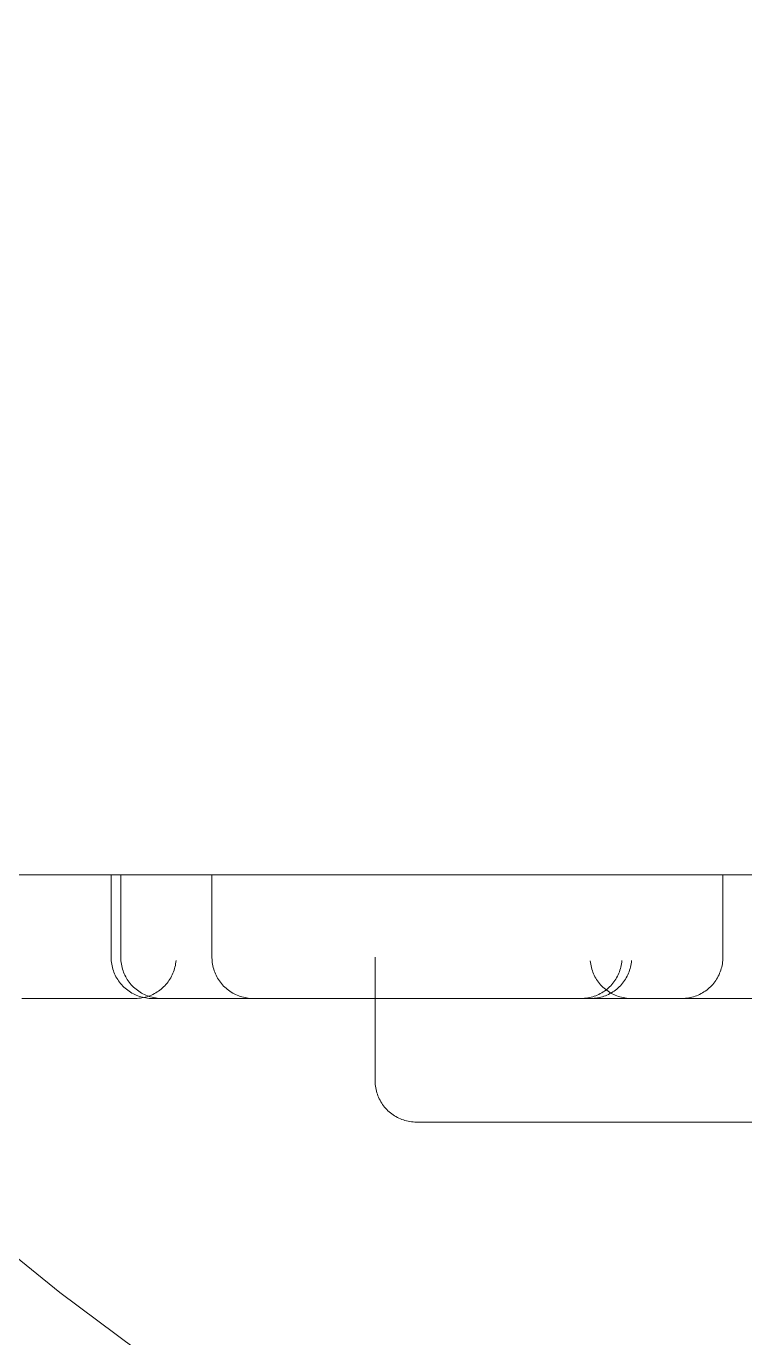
# Model space of a CAD drawing. Header units: metres. Extents: x 5374 to 25187, y 1840 to 7438.
# Drawn here: x 24243.311 to 24245.055, y 6483.967 to 6487.151 of the extents above; entities that cross this region are included whole.
import ezdxf

# ---------------------------------------------------------------- set-up
doc = ezdxf.new("R2010")
doc.units = ezdxf.units.M
doc.layers.add('02', color=2, linetype='Continuous')
doc.layers.add('A-GENM', color=2, linetype='Continuous', lineweight=9)

msp = doc.modelspace()

# ---------------------------------------------------------------- hatches: boundary and pattern name
at = {"layer": '02'}
h = msp.add_hatch(dxfattribs=at)
h.set_pattern_fill('ANGLE', color=1, scale=5)
h.set_pattern_definition([(0, (-292.62, 709.488), (0, 34.925), [25.4, -9.525]), (90, (-292.62, 709.488), (-34.925, 2e-15), [25.4, -9.525])])
h.paths.add_polyline_path([(24462.2223, 6585.2648), (24202.2223, 6585.2648), (24202.2223, 6295.2648), (24462.2223, 6295.2648)])

# ---------------------------------------------------------------- linework, layer by layer
at = {"layer": 'A-GENM'}
for p, q in [((24242.8152, 6485.0909), (24243.6442, 6485.0909)), ((24243.6442, 6485.0909), (24243.3277, 6485.0909)), ((24243.3795, 6485.0909), (24243.6442, 6485.0909)), ((24243.5167, 6485.0909), (24243.5167, 6484.8909)), ((24243.5402, 6485.0909), (24243.5402, 6484.8909)), ((24243.5402, 6485.0909), (24243.6586, 6485.0909)), ((24243.6351, 6485.0909), (24243.7723, 6485.0909)), ((24243.7615, 6485.0909), (24243.7615, 6484.8909)), ((24243.7723, 6485.0909), (24244.2166, 6485.0909)), ((24244.1083, 6485.0909), (24244.1899, 6485.0909)), ((24244.1899, 6485.0909), (24244.9711, 6485.0909)), ((24245.0015, 6484.8909), (24245.0015, 6485.0909)), ((24244.1575, 6484.8909), (24244.1575, 6484.5909)), ((24244.4424, 6484.7909), (24244.459, 6484.7909))]:
    msp.add_line(p, q, dxfattribs=at)
at = {"layer": 'A-GENM', "flags": 128}
for points in [[(24237.8565, 6485.0909), (24238.5283, 6485.0909), (24239.2192, 6485.0909), (24239.9282, 6485.0909), (24240.6539, 6485.0909), (24241.3953, 6485.0909), (24242.1513, 6485.0909), (24242.9205, 6485.0909), (24243.7018, 6485.0909), (24244.4939, 6485.0909), (24245.2955, 6485.0909), (24246.1054, 6485.0909), (24246.9222, 6485.0909), (24247.7447, 6485.0909), (24248.5716, 6485.0909), (24249.4014, 6485.0909), (24250.233, 6485.0909), (24250.4575, 6485.0909)], [(24242.4589, 6484.8909), (24242.6897, 6484.6709), (24243.035, 6484.367), (24243.3922, 6484.0772), (24243.7607, 6483.802), (24244.1399, 6483.5416), (24244.5293, 6483.2967), (24244.9281, 6483.0675), (24245.3357, 6482.8545), (24245.7516, 6482.6579), (24246.1749, 6482.4781), (24246.6052, 6482.3154), (24247.0416, 6482.17), (24247.4834, 6482.0422), (24247.93, 6481.9321), (24248.3807, 6481.84), (24248.8347, 6481.766), (24249.2912, 6481.7102), (24249.7497, 6481.6727), (24250.2092, 6481.6536), (24250.4575, 6481.6509)], [(24243.6167, 6484.7909), (24243.6127, 6484.791), (24243.6087, 6484.7912), (24243.6048, 6484.7916), (24243.6008, 6484.7922), (24243.5969, 6484.7929), (24243.593, 6484.7938), (24243.5891, 6484.7948), (24243.5853, 6484.796), (24243.5815, 6484.7973), (24243.5778, 6484.7988), (24243.5741, 6484.8004), (24243.5706, 6484.8022), (24243.567, 6484.8041), (24243.5636, 6484.8062), (24243.5603, 6484.8084), (24243.557, 6484.8107), (24243.5538, 6484.8132), (24243.5508, 6484.8157), (24243.5478, 6484.8184), (24243.545, 6484.8212), (24243.5423, 6484.8242), (24243.5397, 6484.8272), (24243.5372, 6484.8303), (24243.5348, 6484.8336), (24243.5326, 6484.8369), (24243.5305, 6484.8403), (24243.5285, 6484.8438), (24243.5267, 6484.8473), (24243.525, 6484.851), (24243.5235, 6484.8547), (24243.5221, 6484.8584), (24243.5209, 6484.8622), (24243.5199, 6484.8661), (24243.5189, 6484.87), (24243.5182, 6484.8739), (24243.5176, 6484.8779), (24243.5171, 6484.8819), (24243.5169, 6484.8858), (24243.5167, 6484.8898), (24243.5167, 6484.8909)], [(24243.6167, 6484.7909), (24243.6127, 6484.791), (24243.6087, 6484.7912), (24243.6048, 6484.7916), (24243.6008, 6484.7922), (24243.5969, 6484.7929), (24243.593, 6484.7938), (24243.5891, 6484.7948), (24243.5853, 6484.796), (24243.5815, 6484.7973), (24243.5778, 6484.7988), (24243.5741, 6484.8004), (24243.5706, 6484.8022), (24243.567, 6484.8041), (24243.5636, 6484.8062), (24243.5603, 6484.8084), (24243.557, 6484.8107), (24243.5538, 6484.8132), (24243.5508, 6484.8157), (24243.5478, 6484.8184), (24243.545, 6484.8212), (24243.5423, 6484.8242), (24243.5397, 6484.8272), (24243.5372, 6484.8303), (24243.5348, 6484.8336), (24243.5326, 6484.8369), (24243.5305, 6484.8403), (24243.5285, 6484.8438), (24243.5267, 6484.8473), (24243.525, 6484.851), (24243.5235, 6484.8547), (24243.5221, 6484.8584), (24243.5209, 6484.8622), (24243.5199, 6484.8661), (24243.5189, 6484.87), (24243.5182, 6484.8739), (24243.5176, 6484.8779), (24243.5171, 6484.8819)], [(24243.6402, 6484.7909), (24243.6362, 6484.791), (24243.6322, 6484.7912), (24243.6282, 6484.7916), (24243.6243, 6484.7922), (24243.6203, 6484.7929), (24243.6164, 6484.7938), (24243.6125, 6484.7948), (24243.6087, 6484.796), (24243.605, 6484.7973), (24243.6012, 6484.7988), (24243.5976, 6484.8004), (24243.594, 6484.8022), (24243.5905, 6484.8041), (24243.5871, 6484.8062), (24243.5837, 6484.8084), (24243.5805, 6484.8107), (24243.5773, 6484.8132), (24243.5742, 6484.8157), (24243.5713, 6484.8184), (24243.5684, 6484.8212), (24243.5657, 6484.8242), (24243.5631, 6484.8272), (24243.5606, 6484.8303), (24243.5583, 6484.8336), (24243.556, 6484.8369), (24243.5539, 6484.8403), (24243.552, 6484.8438), (24243.5502, 6484.8473), (24243.5485, 6484.851), (24243.547, 6484.8547), (24243.5456, 6484.8584), (24243.5444, 6484.8622), (24243.5433, 6484.8661), (24243.5424, 6484.87), (24243.5416, 6484.8739), (24243.541, 6484.8779), (24243.5406, 6484.8819), (24243.5403, 6484.8858), (24243.5402, 6484.8898), (24243.5402, 6484.8909)], [(24243.6402, 6484.7909), (24243.6362, 6484.791), (24243.6322, 6484.7912), (24243.6282, 6484.7916), (24243.6243, 6484.7922), (24243.6203, 6484.7929), (24243.6164, 6484.7938), (24243.6125, 6484.7948), (24243.6087, 6484.796), (24243.605, 6484.7973), (24243.6012, 6484.7988), (24243.5976, 6484.8004), (24243.594, 6484.8022), (24243.5905, 6484.8041), (24243.5871, 6484.8062), (24243.5837, 6484.8084), (24243.5805, 6484.8107), (24243.5773, 6484.8132), (24243.5742, 6484.8157), (24243.5713, 6484.8184), (24243.5684, 6484.8212), (24243.5657, 6484.8242), (24243.5631, 6484.8272), (24243.5606, 6484.8303), (24243.5583, 6484.8336), (24243.556, 6484.8369), (24243.5539, 6484.8403), (24243.552, 6484.8438), (24243.5502, 6484.8473), (24243.5485, 6484.851), (24243.547, 6484.8547), (24243.5456, 6484.8584), (24243.5444, 6484.8622), (24243.5433, 6484.8661), (24243.5424, 6484.87), (24243.5416, 6484.8739), (24243.541, 6484.8779), (24243.5406, 6484.8819)], [(24243.6742, 6484.8829), (24243.6738, 6484.8789), (24243.6733, 6484.875), (24243.6726, 6484.8711), (24243.6717, 6484.8671), (24243.6707, 6484.8633), (24243.6695, 6484.8595), (24243.6681, 6484.8557), (24243.6667, 6484.852), (24243.665, 6484.8483), (24243.6633, 6484.8447), (24243.6613, 6484.8412), (24243.6593, 6484.8378), (24243.6571, 6484.8345), (24243.6548, 6484.8312), (24243.6523, 6484.828), (24243.6497, 6484.825), (24243.647, 6484.822), (24243.6442, 6484.8192), (24243.6413, 6484.8165), (24243.6383, 6484.8138), (24243.6351, 6484.8114), (24243.6319, 6484.809), (24243.6286, 6484.8068), (24243.6252, 6484.8047), (24243.6217, 6484.8027), (24243.6181, 6484.8009), (24243.6145, 6484.7992), (24243.6108, 6484.7977), (24243.607, 6484.7963), (24243.6032, 6484.7951), (24243.5994, 6484.794), (24243.5955, 6484.7931), (24243.5916, 6484.7924), (24243.5876, 6484.7918), (24243.5836, 6484.7913), (24243.5796, 6484.791), (24243.5756, 6484.7909), (24243.5746, 6484.7909)], [(24243.6742, 6484.8829), (24243.6738, 6484.8789), (24243.6733, 6484.875), (24243.6726, 6484.8711), (24243.6717, 6484.8671), (24243.6707, 6484.8633), (24243.6695, 6484.8595), (24243.6681, 6484.8557), (24243.6667, 6484.852), (24243.665, 6484.8483), (24243.6633, 6484.8447), (24243.6613, 6484.8412), (24243.6593, 6484.8378), (24243.6571, 6484.8345), (24243.6548, 6484.8312), (24243.6523, 6484.828), (24243.6497, 6484.825), (24243.647, 6484.822), (24243.6442, 6484.8192), (24243.6413, 6484.8165), (24243.6383, 6484.8138), (24243.6351, 6484.8114), (24243.6319, 6484.809), (24243.6286, 6484.8068), (24243.6252, 6484.8047), (24243.6217, 6484.8027), (24243.6181, 6484.8009), (24243.6145, 6484.7992), (24243.6108, 6484.7977), (24243.607, 6484.7963), (24243.6032, 6484.7951), (24243.5994, 6484.794), (24243.5955, 6484.7931), (24243.5916, 6484.7924), (24243.5876, 6484.7918), (24243.5836, 6484.7913), (24243.5796, 6484.791), (24243.5756, 6484.7909), (24243.5746, 6484.7909)], [(24243.8615, 6484.7909), (24243.8575, 6484.791), (24243.8535, 6484.7912), (24243.8495, 6484.7916), (24243.8455, 6484.7922), (24243.8416, 6484.7929), (24243.8377, 6484.7938), (24243.8338, 6484.7948), (24243.83, 6484.796), (24243.8263, 6484.7973), (24243.8225, 6484.7988), (24243.8189, 6484.8004), (24243.8153, 6484.8022), (24243.8118, 6484.8041), (24243.8084, 6484.8062), (24243.805, 6484.8084), (24243.8018, 6484.8107), (24243.7986, 6484.8132), (24243.7955, 6484.8157), (24243.7926, 6484.8184), (24243.7897, 6484.8212), (24243.787, 6484.8242), (24243.7844, 6484.8272), (24243.7819, 6484.8303), (24243.7796, 6484.8336), (24243.7773, 6484.8369), (24243.7752, 6484.8403), (24243.7733, 6484.8438), (24243.7715, 6484.8473), (24243.7698, 6484.851), (24243.7683, 6484.8547), (24243.7669, 6484.8584), (24243.7657, 6484.8622), (24243.7646, 6484.8661), (24243.7637, 6484.87), (24243.7629, 6484.8739), (24243.7623, 6484.8779), (24243.7619, 6484.8819), (24243.7616, 6484.8858), (24243.7615, 6484.8898), (24243.7615, 6484.8909)], [(24243.8615, 6484.7909), (24243.8575, 6484.791), (24243.8535, 6484.7912), (24243.8495, 6484.7916), (24243.8455, 6484.7922), (24243.8416, 6484.7929), (24243.8377, 6484.7938), (24243.8338, 6484.7948), (24243.83, 6484.796), (24243.8263, 6484.7973), (24243.8225, 6484.7988), (24243.8189, 6484.8004), (24243.8153, 6484.8022), (24243.8118, 6484.8041), (24243.8084, 6484.8062), (24243.805, 6484.8084), (24243.8018, 6484.8107), (24243.7986, 6484.8132), (24243.7955, 6484.8157), (24243.7926, 6484.8184), (24243.7897, 6484.8212), (24243.787, 6484.8242), (24243.7844, 6484.8272), (24243.7819, 6484.8303), (24243.7796, 6484.8336), (24243.7773, 6484.8369), (24243.7752, 6484.8403), (24243.7733, 6484.8438), (24243.7715, 6484.8473), (24243.7698, 6484.851), (24243.7683, 6484.8547), (24243.7669, 6484.8584), (24243.7657, 6484.8622), (24243.7646, 6484.8661), (24243.7637, 6484.87), (24243.7629, 6484.8739), (24243.7623, 6484.8779), (24243.7619, 6484.8819)], [(24244.7564, 6484.8829), (24244.756, 6484.8789), (24244.7555, 6484.875), (24244.7547, 6484.8711), (24244.7539, 6484.8671), (24244.7528, 6484.8633), (24244.7517, 6484.8595), (24244.7503, 6484.8557), (24244.7488, 6484.852), (24244.7472, 6484.8483), (24244.7454, 6484.8447), (24244.7435, 6484.8412), (24244.7415, 6484.8378), (24244.7393, 6484.8345), (24244.7369, 6484.8312), (24244.7345, 6484.828), (24244.7319, 6484.825), (24244.7292, 6484.822), (24244.7264, 6484.8192), (24244.7235, 6484.8165), (24244.7204, 6484.8138), (24244.7173, 6484.8114), (24244.7141, 6484.809), (24244.7108, 6484.8068), (24244.7074, 6484.8047), (24244.7039, 6484.8027), (24244.7003, 6484.8009), (24244.6967, 6484.7992), (24244.693, 6484.7977), (24244.6892, 6484.7963), (24244.6854, 6484.7951), (24244.6815, 6484.794), (24244.6777, 6484.7931), (24244.6737, 6484.7924), (24244.6698, 6484.7918), (24244.6658, 6484.7913), (24244.6618, 6484.791), (24244.6578, 6484.7909), (24244.6567, 6484.7909)], [(24244.7791, 6484.7909), (24244.7752, 6484.791), (24244.7712, 6484.7912), (24244.7672, 6484.7916), (24244.7632, 6484.7922), (24244.7593, 6484.7929), (24244.7554, 6484.7938), (24244.7515, 6484.7948), (24244.7477, 6484.796), (24244.7439, 6484.7973), (24244.7402, 6484.7988), (24244.7366, 6484.8004), (24244.733, 6484.8022), (24244.7295, 6484.8041), (24244.726, 6484.8062), (24244.7227, 6484.8084), (24244.7194, 6484.8107), (24244.7163, 6484.8132), (24244.7132, 6484.8157), (24244.7103, 6484.8184), (24244.7074, 6484.8212), (24244.7047, 6484.8242), (24244.7021, 6484.8272), (24244.6996, 6484.8303), (24244.6972, 6484.8336), (24244.695, 6484.8369), (24244.6929, 6484.8403), (24244.691, 6484.8438), (24244.6891, 6484.8473), (24244.6875, 6484.851), (24244.6859, 6484.8547), (24244.6846, 6484.8584), (24244.6833, 6484.8622), (24244.6823, 6484.8661), (24244.6814, 6484.87), (24244.6806, 6484.8739), (24244.68, 6484.8779), (24244.6796, 6484.8819)], [(24244.7799, 6484.8829), (24244.7795, 6484.8789), (24244.7789, 6484.875), (24244.7782, 6484.8711), (24244.7773, 6484.8671), (24244.7763, 6484.8633), (24244.7751, 6484.8595), (24244.7738, 6484.8557), (24244.7723, 6484.852), (24244.7707, 6484.8483), (24244.7689, 6484.8447), (24244.767, 6484.8412), (24244.7649, 6484.8378), (24244.7627, 6484.8345), (24244.7604, 6484.8312), (24244.7579, 6484.828), (24244.7554, 6484.825), (24244.7527, 6484.822), (24244.7499, 6484.8192), (24244.7469, 6484.8165), (24244.7439, 6484.8138), (24244.7408, 6484.8114), (24244.7375, 6484.809), (24244.7342, 6484.8068), (24244.7308, 6484.8047), (24244.7273, 6484.8027), (24244.7238, 6484.8009), (24244.7201, 6484.7992), (24244.7164, 6484.7977), (24244.7127, 6484.7963), (24244.7089, 6484.7951), (24244.705, 6484.794), (24244.7011, 6484.7931), (24244.6972, 6484.7924), (24244.6932, 6484.7918), (24244.6892, 6484.7913), (24244.6853, 6484.791), (24244.6813, 6484.7909), (24244.6802, 6484.7909)], [(24245.0015, 6484.8909), (24245.0014, 6484.8869), (24245.0012, 6484.8829), (24245.0008, 6484.8789), (24245.0002, 6484.875), (24244.9995, 6484.8711), (24244.9986, 6484.8671), (24244.9976, 6484.8633), (24244.9964, 6484.8595), (24244.9951, 6484.8557), (24244.9936, 6484.852), (24244.992, 6484.8483), (24244.9902, 6484.8447), (24244.9883, 6484.8412), (24244.9862, 6484.8378), (24244.984, 6484.8345), (24244.9817, 6484.8312), (24244.9792, 6484.828), (24244.9767, 6484.825), (24244.974, 6484.822), (24244.9712, 6484.8192), (24244.9682, 6484.8165), (24244.9652, 6484.8138), (24244.9621, 6484.8114), (24244.9588, 6484.809), (24244.9555, 6484.8068), (24244.9521, 6484.8047), (24244.9486, 6484.8027), (24244.945, 6484.8009), (24244.9414, 6484.7992), (24244.9377, 6484.7977), (24244.934, 6484.7963), (24244.9302, 6484.7951), (24244.9263, 6484.794), (24244.9224, 6484.7931), (24244.9185, 6484.7924), (24244.9145, 6484.7918), (24244.9105, 6484.7913), (24244.9066, 6484.791), (24244.9026, 6484.7909), (24244.9015, 6484.7909)], [(24243.5746, 6484.7909), (24243.5741, 6484.7909), (24243.5729, 6484.7909), (24243.5708, 6484.7909), (24243.5679, 6484.7909), (24243.5642, 6484.7909), (24243.5596, 6484.7909), (24243.5543, 6484.7909), (24243.5482, 6484.7909), (24243.5412, 6484.7909), (24243.5335, 6484.7909), (24243.525, 6484.7909), (24243.5158, 6484.7909), (24243.5058, 6484.7909), (24243.4951, 6484.7909), (24243.4837, 6484.7909), (24243.4716, 6484.7909), (24243.4589, 6484.7909), (24243.4455, 6484.7909), (24243.4315, 6484.7909), (24243.4168, 6484.7909), (24243.4016, 6484.7909), (24243.3859, 6484.7909), (24243.3696, 6484.7909), (24243.3528, 6484.7909), (24243.3355, 6484.7909), (24243.3178, 6484.7909), (24243.2996, 6484.7909)], [(24243.5491, 6484.7909), (24243.5423, 6484.7909), (24243.5347, 6484.7909), (24243.5263, 6484.7909), (24243.5172, 6484.7909), (24243.5073, 6484.7909), (24243.4967, 6484.7909), (24243.4854, 6484.7909), (24243.4734, 6484.7909), (24243.4608, 6484.7909), (24243.4475, 6484.7909), (24243.4336, 6484.7909), (24243.419, 6484.7909), (24243.4039, 6484.7909), (24243.3882, 6484.7909), (24243.372, 6484.7909), (24243.3553, 6484.7909), (24243.3381, 6484.7909), (24243.3204, 6484.7909), (24243.3023, 6484.7909)], [(24243.3054, 6484.7909), (24243.3234, 6484.7909), (24243.341, 6484.7909), (24243.3581, 6484.7909), (24243.3748, 6484.7909), (24243.3909, 6484.7909), (24243.4065, 6484.7909), (24243.4215, 6484.7909), (24243.4359, 6484.7909), (24243.4498, 6484.7909), (24243.463, 6484.7909), (24243.4755, 6484.7909), (24243.4874, 6484.7909), (24243.4986, 6484.7909), (24243.509, 6484.7909), (24243.5188, 6484.7909), (24243.5278, 6484.7909), (24243.536, 6484.7909), (24243.5435, 6484.7909), (24243.5502, 6484.7909), (24243.5561, 6484.7909), (24243.5612, 6484.7909), (24243.5654, 6484.7909), (24243.5689, 6484.7909), (24243.5716, 6484.7909), (24243.5734, 6484.7909), (24243.5744, 6484.7909)], [(24243.308, 6484.7909), (24243.326, 6484.7909), (24243.3435, 6484.7909), (24243.3606, 6484.7909), (24243.3771, 6484.7909), (24243.3932, 6484.7909), (24243.4087, 6484.7909), (24243.4236, 6484.7909), (24243.438, 6484.7909), (24243.4517, 6484.7909), (24243.4648, 6484.7909), (24243.4773, 6484.7909), (24243.4891, 6484.7909), (24243.5001, 6484.7909), (24243.5105, 6484.7909), (24243.5201, 6484.7909), (24243.529, 6484.7909), (24243.5372, 6484.7909), (24243.5445, 6484.7909), (24243.5491, 6484.7909)], [(24243.5746, 6484.7909), (24243.5741, 6484.7909), (24243.5729, 6484.7909), (24243.5708, 6484.7909), (24243.5679, 6484.7909), (24243.5642, 6484.7909), (24243.5596, 6484.7909), (24243.5543, 6484.7909), (24243.5491, 6484.7909)], [(24243.5491, 6484.7909), (24243.5551, 6484.7909), (24243.5604, 6484.7909), (24243.5648, 6484.7909), (24243.5684, 6484.7909), (24243.5712, 6484.7909), (24243.5731, 6484.7909), (24243.5743, 6484.7909)], [(24244.4424, 6484.7909), (24244.4253, 6484.7909), (24244.4078, 6484.7909), (24244.3898, 6484.7909), (24244.3714, 6484.7909), (24244.3527, 6484.7909), (24244.3336, 6484.7909), (24244.3142, 6484.7909), (24244.2945, 6484.7909), (24244.2746, 6484.7909), (24244.2544, 6484.7909), (24244.2341, 6484.7909), (24244.2136, 6484.7909), (24244.1929, 6484.7909), (24244.1722, 6484.7909), (24244.1515, 6484.7909), (24244.1307, 6484.7909), (24244.1099, 6484.7909), (24244.0891, 6484.7909), (24244.0685, 6484.7909), (24244.0479, 6484.7909), (24244.0275, 6484.7909), (24244.0072, 6484.7909), (24243.9872, 6484.7909), (24243.9674, 6484.7909), (24243.9479, 6484.7909), (24243.9286, 6484.7909), (24243.9098, 6484.7909), (24243.8912, 6484.7909), (24243.8731, 6484.7909), (24243.8554, 6484.7909), (24243.8381, 6484.7909), (24243.8213, 6484.7909), (24243.8051, 6484.7909), (24243.7893, 6484.7909), (24243.7741, 6484.7909), (24243.7595, 6484.7909), (24243.7455, 6484.7909), (24243.7321, 6484.7909), (24243.7194, 6484.7909), (24243.7073, 6484.7909), (24243.6959, 6484.7909), (24243.6852, 6484.7909), (24243.6753, 6484.7909), (24243.6661, 6484.7909), (24243.6576, 6484.7909), (24243.6499, 6484.7909), (24243.643, 6484.7909), (24243.6369, 6484.7909), (24243.6315, 6484.7909), (24243.627, 6484.7909), (24243.6233, 6484.7909), (24243.6204, 6484.7909), (24243.6184, 6484.7909), (24243.6171, 6484.7909), (24243.6167, 6484.7909)], [(24243.6167, 6484.7909), (24243.6171, 6484.7909), (24243.6184, 6484.7909), (24243.6205, 6484.7909), (24243.6234, 6484.7909), (24243.6271, 6484.7909), (24243.6316, 6484.7909), (24243.637, 6484.7909), (24243.6431, 6484.7909), (24243.6501, 6484.7909), (24243.6578, 6484.7909), (24243.6663, 6484.7909), (24243.6755, 6484.7909), (24243.6855, 6484.7909), (24243.6962, 6484.7909), (24243.7076, 6484.7909), (24243.7196, 6484.7909), (24243.7324, 6484.7909), (24243.7458, 6484.7909), (24243.7598, 6484.7909), (24243.7744, 6484.7909), (24243.7896, 6484.7909), (24243.8054, 6484.7909), (24243.8217, 6484.7909), (24243.8311, 6484.7909)], [(24243.6167, 6484.7909), (24243.6171, 6484.7909), (24243.6184, 6484.7909), (24243.6205, 6484.7909), (24243.6234, 6484.7909), (24243.6271, 6484.7909), (24243.6316, 6484.7909), (24243.637, 6484.7909), (24243.6431, 6484.7909), (24243.6501, 6484.7909), (24243.6578, 6484.7909), (24243.6663, 6484.7909), (24243.6755, 6484.7909), (24243.6855, 6484.7909), (24243.6962, 6484.7909), (24243.7076, 6484.7909), (24243.7196, 6484.7909), (24243.7324, 6484.7909), (24243.7458, 6484.7909), (24243.7598, 6484.7909), (24243.7744, 6484.7909), (24243.7896, 6484.7909), (24243.8054, 6484.7909), (24243.8217, 6484.7909), (24243.8385, 6484.7909), (24243.8558, 6484.7909), (24243.8735, 6484.7909), (24243.8916, 6484.7909), (24243.9102, 6484.7909), (24243.9291, 6484.7909), (24243.9483, 6484.7909), (24243.9678, 6484.7909), (24243.9876, 6484.7909), (24244.0077, 6484.7909), (24244.0279, 6484.7909), (24244.0483, 6484.7909), (24244.0689, 6484.7909), (24244.0896, 6484.7909), (24244.1103, 6484.7909), (24244.1311, 6484.7909), (24244.1519, 6484.7909), (24244.1727, 6484.7909), (24244.1934, 6484.7909), (24244.214, 6484.7909), (24244.2345, 6484.7909), (24244.2549, 6484.7909), (24244.275, 6484.7909), (24244.295, 6484.7909), (24244.3146, 6484.7909), (24244.334, 6484.7909), (24244.3531, 6484.7909), (24244.3719, 6484.7909), (24244.3902, 6484.7909), (24244.4082, 6484.7909), (24244.4257, 6484.7909), (24244.4424, 6484.7909)], [(24243.8311, 6484.7909), (24243.8145, 6484.7909), (24243.7984, 6484.7909), (24243.7829, 6484.7909), (24243.768, 6484.7909), (24243.7536, 6484.7909), (24243.7398, 6484.7909), (24243.7267, 6484.7909), (24243.7143, 6484.7909), (24243.7025, 6484.7909), (24243.6914, 6484.7909), (24243.681, 6484.7909), (24243.6714, 6484.7909), (24243.6624, 6484.7909), (24243.6543, 6484.7909), (24243.6469, 6484.7909), (24243.6403, 6484.7909), (24243.6345, 6484.7909), (24243.6295, 6484.7909), (24243.6254, 6484.7909), (24243.622, 6484.7909), (24243.6195, 6484.7909), (24243.6177, 6484.7909), (24243.6169, 6484.7909)], [(24243.6402, 6484.7909), (24243.6406, 6484.7909), (24243.6418, 6484.7909), (24243.6439, 6484.7909), (24243.6468, 6484.7909), (24243.6505, 6484.7909), (24243.6551, 6484.7909), (24243.6604, 6484.7909), (24243.6666, 6484.7909), (24243.6735, 6484.7909), (24243.6812, 6484.7909), (24243.6897, 6484.7909), (24243.6989, 6484.7909), (24243.7089, 6484.7909), (24243.7196, 6484.7909), (24243.731, 6484.7909), (24243.7395, 6484.7909)], [(24243.6402, 6484.7909), (24243.6406, 6484.7909), (24243.6418, 6484.7909), (24243.6439, 6484.7909), (24243.6468, 6484.7909), (24243.6505, 6484.7909), (24243.6551, 6484.7909), (24243.6604, 6484.7909), (24243.6666, 6484.7909), (24243.6735, 6484.7909), (24243.6812, 6484.7909), (24243.6897, 6484.7909), (24243.6989, 6484.7909), (24243.7089, 6484.7909), (24243.7196, 6484.7909), (24243.731, 6484.7909), (24243.7431, 6484.7909), (24243.7558, 6484.7909), (24243.7692, 6484.7909), (24243.7833, 6484.7909), (24243.7979, 6484.7909), (24243.8131, 6484.7909), (24243.8289, 6484.7909), (24243.8452, 6484.7909), (24243.862, 6484.7909), (24243.8792, 6484.7909), (24243.8969, 6484.7909), (24243.9151, 6484.7909), (24243.9336, 6484.7909), (24243.9525, 6484.7909), (24243.9718, 6484.7909), (24243.9913, 6484.7909), (24244.0111, 6484.7909), (24244.0311, 6484.7909), (24244.0514, 6484.7909), (24244.0718, 6484.7909), (24244.0924, 6484.7909), (24244.113, 6484.7909), (24244.1338, 6484.7909), (24244.1546, 6484.7909), (24244.1754, 6484.7909), (24244.1961, 6484.7909), (24244.2169, 6484.7909), (24244.2375, 6484.7909), (24244.258, 6484.7909), (24244.2783, 6484.7909), (24244.2985, 6484.7909), (24244.3184, 6484.7909), (24244.3381, 6484.7909), (24244.3575, 6484.7909), (24244.3766, 6484.7909), (24244.3953, 6484.7909), (24244.4137, 6484.7909), (24244.4316, 6484.7909), (24244.4491, 6484.7909)], [(24243.7395, 6484.7909), (24243.7276, 6484.7909), (24243.7164, 6484.7909), (24243.7059, 6484.7909), (24243.6962, 6484.7909), (24243.6872, 6484.7909), (24243.6789, 6484.7909), (24243.6714, 6484.7909), (24243.6647, 6484.7909), (24243.6588, 6484.7909), (24243.6537, 6484.7909), (24243.6494, 6484.7909), (24243.6459, 6484.7909), (24243.6432, 6484.7909), (24243.6414, 6484.7909), (24243.6404, 6484.7909)], [(24244.5809, 6484.7909), (24244.5683, 6484.7909), (24244.5551, 6484.7909), (24244.5413, 6484.7909), (24244.5268, 6484.7909), (24244.5118, 6484.7909), (24244.4962, 6484.7909), (24244.48, 6484.7909), (24244.4634, 6484.7909), (24244.4462, 6484.7909), (24244.4286, 6484.7909), (24244.4106, 6484.7909), (24244.3922, 6484.7909), (24244.3734, 6484.7909), (24244.3543, 6484.7909), (24244.3348, 6484.7909), (24244.3151, 6484.7909), (24244.2951, 6484.7909), (24244.2749, 6484.7909), (24244.2545, 6484.7909), (24244.234, 6484.7909), (24244.2134, 6484.7909), (24244.1926, 6484.7909), (24244.1719, 6484.7909), (24244.1511, 6484.7909), (24244.1303, 6484.7909), (24244.1096, 6484.7909), (24244.0889, 6484.7909), (24244.0684, 6484.7909), (24244.048, 6484.7909), (24244.0277, 6484.7909), (24244.0077, 6484.7909), (24243.988, 6484.7909), (24243.9685, 6484.7909), (24243.9493, 6484.7909), (24243.9305, 6484.7909), (24243.912, 6484.7909), (24243.8939, 6484.7909), (24243.8763, 6484.7909), (24243.8591, 6484.7909), (24243.8424, 6484.7909), (24243.8262, 6484.7909), (24243.8105, 6484.7909), (24243.7954, 6484.7909), (24243.7809, 6484.7909), (24243.7669, 6484.7909), (24243.7537, 6484.7909), (24243.741, 6484.7909), (24243.729, 6484.7909), (24243.7178, 6484.7909), (24243.7072, 6484.7909), (24243.6973, 6484.7909), (24243.6882, 6484.7909), (24243.6799, 6484.7909), (24243.6723, 6484.7909), (24243.6655, 6484.7909), (24243.6595, 6484.7909), (24243.6543, 6484.7909), (24243.6499, 6484.7909), (24243.6463, 6484.7909), (24243.6435, 6484.7909), (24243.6416, 6484.7909), (24243.6405, 6484.7909)], [(24243.7395, 6484.7909), (24243.7521, 6484.7909), (24243.7653, 6484.7909), (24243.7791, 6484.7909), (24243.7936, 6484.7909), (24243.8086, 6484.7909), (24243.8242, 6484.7909), (24243.8403, 6484.7909), (24243.857, 6484.7909), (24243.8741, 6484.7909), (24243.8917, 6484.7909), (24243.9098, 6484.7909), (24243.9282, 6484.7909), (24243.947, 6484.7909), (24243.9661, 6484.7909), (24243.9856, 6484.7909), (24244.0053, 6484.7909), (24244.0253, 6484.7909), (24244.0454, 6484.7909), (24244.0658, 6484.7909), (24244.0863, 6484.7909), (24244.107, 6484.7909), (24244.1277, 6484.7909), (24244.1485, 6484.7909), (24244.1693, 6484.7909), (24244.1901, 6484.7909), (24244.2108, 6484.7909), (24244.2315, 6484.7909), (24244.252, 6484.7909), (24244.2724, 6484.7909), (24244.2926, 6484.7909), (24244.3126, 6484.7909), (24244.3324, 6484.7909), (24244.3519, 6484.7909), (24244.371, 6484.7909), (24244.3899, 6484.7909), (24244.4084, 6484.7909), (24244.4264, 6484.7909), (24244.4441, 6484.7909), (24244.4613, 6484.7909), (24244.478, 6484.7909), (24244.4942, 6484.7909), (24244.5099, 6484.7909), (24244.525, 6484.7909), (24244.5395, 6484.7909), (24244.5534, 6484.7909), (24244.5667, 6484.7909), (24244.5794, 6484.7909), (24244.5913, 6484.7909), (24244.6026, 6484.7909), (24244.6132, 6484.7909), (24244.623, 6484.7909), (24244.6321, 6484.7909), (24244.6405, 6484.7909), (24244.6481, 6484.7909), (24244.6549, 6484.7909), (24244.6609, 6484.7909), (24244.6661, 6484.7909), (24244.6705, 6484.7909), (24244.6741, 6484.7909), (24244.6768, 6484.7909), (24244.6788, 6484.7909), (24244.6799, 6484.7909)], [(24244.4584, 6484.7909), (24244.4411, 6484.7909), (24244.4234, 6484.7909), (24244.4053, 6484.7909), (24244.3867, 6484.7909), (24244.3678, 6484.7909), (24244.3486, 6484.7909), (24244.3291, 6484.7909), (24244.3093, 6484.7909), (24244.2892, 6484.7909), (24244.269, 6484.7909), (24244.2486, 6484.7909), (24244.228, 6484.7909), (24244.2073, 6484.7909), (24244.1866, 6484.7909), (24244.1658, 6484.7909), (24244.145, 6484.7909), (24244.1242, 6484.7909), (24244.1035, 6484.7909), (24244.0829, 6484.7909), (24244.0624, 6484.7909), (24244.042, 6484.7909), (24244.0219, 6484.7909), (24244.0019, 6484.7909), (24243.9823, 6484.7909), (24243.9629, 6484.7909), (24243.9438, 6484.7909), (24243.9251, 6484.7909), (24243.9067, 6484.7909), (24243.8887, 6484.7909), (24243.8712, 6484.7909), (24243.8542, 6484.7909), (24243.8376, 6484.7909), (24243.8215, 6484.7909), (24243.806, 6484.7909), (24243.7911, 6484.7909), (24243.7767, 6484.7909), (24243.763, 6484.7909), (24243.7499, 6484.7909), (24243.7395, 6484.7909)], [(24243.8311, 6484.7909), (24243.8481, 6484.7909), (24243.8657, 6484.7909), (24243.8836, 6484.7909), (24243.902, 6484.7909), (24243.9208, 6484.7909), (24243.9398, 6484.7909), (24243.9592, 6484.7909), (24243.9789, 6484.7909), (24243.9989, 6484.7909), (24244.019, 6484.7909), (24244.0394, 6484.7909), (24244.0599, 6484.7909), (24244.0805, 6484.7909), (24244.1012, 6484.7909), (24244.122, 6484.7909), (24244.1428, 6484.7909), (24244.1636, 6484.7909), (24244.1843, 6484.7909), (24244.205, 6484.7909), (24244.2256, 6484.7909), (24244.246, 6484.7909), (24244.2662, 6484.7909), (24244.2863, 6484.7909), (24244.3061, 6484.7909), (24244.3256, 6484.7909), (24244.3448, 6484.7909), (24244.3637, 6484.7909), (24244.3822, 6484.7909), (24244.4004, 6484.7909), (24244.4181, 6484.7909), (24244.4353, 6484.7909), (24244.4521, 6484.7909), (24244.4684, 6484.7909), (24244.4842, 6484.7909), (24244.4993, 6484.7909), (24244.514, 6484.7909), (24244.528, 6484.7909), (24244.5414, 6484.7909), (24244.5541, 6484.7909), (24244.5662, 6484.7909), (24244.5775, 6484.7909), (24244.5882, 6484.7909), (24244.5982, 6484.7909), (24244.6074, 6484.7909), (24244.6159, 6484.7909), (24244.6236, 6484.7909), (24244.6305, 6484.7909), (24244.6366, 6484.7909), (24244.6419, 6484.7909), (24244.6465, 6484.7909), (24244.6502, 6484.7909), (24244.653, 6484.7909), (24244.6551, 6484.7909), (24244.6563, 6484.7909), (24244.6567, 6484.7909)], [(24244.4518, 6484.7909), (24244.435, 6484.7909), (24244.4177, 6484.7909), (24244.4, 6484.7909), (24244.3818, 6484.7909), (24244.3633, 6484.7909), (24244.3444, 6484.7909), (24244.3252, 6484.7909), (24244.3056, 6484.7909), (24244.2858, 6484.7909), (24244.2658, 6484.7909), (24244.2455, 6484.7909), (24244.2251, 6484.7909), (24244.2045, 6484.7909), (24244.1839, 6484.7909), (24244.1631, 6484.7909), (24244.1423, 6484.7909), (24244.1215, 6484.7909), (24244.1008, 6484.7909), (24244.0801, 6484.7909), (24244.0594, 6484.7909), (24244.0389, 6484.7909), (24244.0186, 6484.7909), (24243.9984, 6484.7909), (24243.9785, 6484.7909), (24243.9588, 6484.7909), (24243.9394, 6484.7909), (24243.9203, 6484.7909), (24243.9016, 6484.7909), (24243.8832, 6484.7909), (24243.8653, 6484.7909), (24243.8478, 6484.7909), (24243.8311, 6484.7909)], [(24243.8615, 6484.7909), (24243.8619, 6484.7909), (24243.8631, 6484.7909), (24243.8652, 6484.7909), (24243.8681, 6484.7909), (24243.8718, 6484.7909), (24243.8764, 6484.7909), (24243.8817, 6484.7909), (24243.8879, 6484.7909), (24243.8948, 6484.7909), (24243.9025, 6484.7909), (24243.911, 6484.7909), (24243.9202, 6484.7909), (24243.9302, 6484.7909), (24243.9409, 6484.7909), (24243.9523, 6484.7909), (24243.9644, 6484.7909), (24243.9771, 6484.7909), (24243.9905, 6484.7909), (24244.0046, 6484.7909), (24244.0192, 6484.7909), (24244.0344, 6484.7909), (24244.0502, 6484.7909), (24244.0665, 6484.7909), (24244.0832, 6484.7909), (24244.1005, 6484.7909), (24244.1182, 6484.7909), (24244.1364, 6484.7909), (24244.1549, 6484.7909), (24244.1738, 6484.7909), (24244.1931, 6484.7909), (24244.2126, 6484.7909), (24244.2324, 6484.7909), (24244.2524, 6484.7909), (24244.2727, 6484.7909), (24244.2931, 6484.7909), (24244.3137, 6484.7909), (24244.3343, 6484.7909), (24244.3551, 6484.7909), (24244.3759, 6484.7909), (24244.3967, 6484.7909), (24244.4174, 6484.7909), (24244.4382, 6484.7909), (24244.4588, 6484.7909)], [(24244.5422, 6484.7909), (24244.5223, 6484.7909), (24244.5021, 6484.7909), (24244.4818, 6484.7909), (24244.4613, 6484.7909), (24244.4407, 6484.7909), (24244.42, 6484.7909), (24244.3992, 6484.7909), (24244.3784, 6484.7909), (24244.3577, 6484.7909), (24244.3369, 6484.7909), (24244.3162, 6484.7909), (24244.2956, 6484.7909), (24244.2752, 6484.7909), (24244.2549, 6484.7909), (24244.2349, 6484.7909), (24244.215, 6484.7909), (24244.1955, 6484.7909), (24244.1762, 6484.7909), (24244.1572, 6484.7909), (24244.1387, 6484.7909), (24244.1205, 6484.7909), (24244.1027, 6484.7909), (24244.0854, 6484.7909), (24244.0685, 6484.7909), (24244.0522, 6484.7909), (24244.0363, 6484.7909), (24244.021, 6484.7909), (24244.0063, 6484.7909), (24243.9922, 6484.7909), (24243.9788, 6484.7909), (24243.9659, 6484.7909), (24243.9538, 6484.7909), (24243.9423, 6484.7909), (24243.9315, 6484.7909), (24243.9214, 6484.7909), (24243.9121, 6484.7909), (24243.9035, 6484.7909), (24243.8957, 6484.7909), (24243.8887, 6484.7909), (24243.8824, 6484.7909), (24243.877, 6484.7909), (24243.8724, 6484.7909), (24243.8685, 6484.7909), (24243.8655, 6484.7909), (24243.8634, 6484.7909), (24243.862, 6484.7909), (24243.8615, 6484.7909)], [(24243.8615, 6484.7909), (24243.8619, 6484.7909), (24243.8631, 6484.7909), (24243.8652, 6484.7909), (24243.8681, 6484.7909), (24243.8718, 6484.7909), (24243.8764, 6484.7909), (24243.8817, 6484.7909), (24243.8879, 6484.7909), (24243.8948, 6484.7909), (24243.9025, 6484.7909), (24243.911, 6484.7909), (24243.9202, 6484.7909), (24243.9302, 6484.7909), (24243.9409, 6484.7909), (24243.9523, 6484.7909), (24243.9644, 6484.7909), (24243.9771, 6484.7909), (24243.9905, 6484.7909), (24244.0046, 6484.7909), (24244.0192, 6484.7909), (24244.0344, 6484.7909), (24244.0502, 6484.7909), (24244.0665, 6484.7909), (24244.0832, 6484.7909), (24244.1005, 6484.7909), (24244.1182, 6484.7909), (24244.1364, 6484.7909), (24244.1549, 6484.7909), (24244.1738, 6484.7909), (24244.1931, 6484.7909), (24244.2126, 6484.7909), (24244.2208, 6484.7909)], [(24244.2208, 6484.7909), (24244.2011, 6484.7909), (24244.1818, 6484.7909), (24244.1627, 6484.7909), (24244.1441, 6484.7909), (24244.1257, 6484.7909), (24244.1078, 6484.7909), (24244.0904, 6484.7909), (24244.0734, 6484.7909), (24244.0569, 6484.7909), (24244.0409, 6484.7909), (24244.0254, 6484.7909), (24244.0106, 6484.7909), (24243.9963, 6484.7909), (24243.9826, 6484.7909), (24243.9696, 6484.7909), (24243.9572, 6484.7909), (24243.9456, 6484.7909), (24243.9346, 6484.7909), (24243.9243, 6484.7909), (24243.9148, 6484.7909), (24243.906, 6484.7909), (24243.8979, 6484.7909), (24243.8907, 6484.7909), (24243.8842, 6484.7909), (24243.8785, 6484.7909), (24243.8736, 6484.7909), (24243.8696, 6484.7909), (24243.8663, 6484.7909), (24243.8639, 6484.7909), (24243.8623, 6484.7909), (24243.8616, 6484.7909)], [(24244.4493, 6484.7909), (24244.4286, 6484.7909), (24244.4079, 6484.7909), (24244.3871, 6484.7909), (24244.3663, 6484.7909), (24244.3455, 6484.7909), (24244.3248, 6484.7909), (24244.3042, 6484.7909), (24244.2837, 6484.7909), (24244.2633, 6484.7909), (24244.2432, 6484.7909), (24244.2232, 6484.7909), (24244.2208, 6484.7909)], [(24244.2208, 6484.7909), (24244.2407, 6484.7909), (24244.2608, 6484.7909), (24244.2812, 6484.7909), (24244.3016, 6484.7909), (24244.3222, 6484.7909), (24244.343, 6484.7909), (24244.3637, 6484.7909), (24244.3845, 6484.7909), (24244.4053, 6484.7909), (24244.4261, 6484.7909), (24244.4467, 6484.7909), (24244.4673, 6484.7909), (24244.4878, 6484.7909), (24244.508, 6484.7909), (24244.5281, 6484.7909), (24244.5479, 6484.7909), (24244.5675, 6484.7909), (24244.5868, 6484.7909), (24244.6057, 6484.7909), (24244.6243, 6484.7909), (24244.6425, 6484.7909), (24244.6603, 6484.7909), (24244.6776, 6484.7909), (24244.6945, 6484.7909), (24244.7108, 6484.7909), (24244.7266, 6484.7909), (24244.7419, 6484.7909), (24244.7566, 6484.7909), (24244.7707, 6484.7909), (24244.7842, 6484.7909), (24244.797, 6484.7909), (24244.8092, 6484.7909), (24244.8207, 6484.7909), (24244.8315, 6484.7909), (24244.8415, 6484.7909), (24244.8508, 6484.7909), (24244.8594, 6484.7909), (24244.8672, 6484.7909), (24244.8743, 6484.7909), (24244.8805, 6484.7909), (24244.886, 6484.7909), (24244.8906, 6484.7909), (24244.8944, 6484.7909), (24244.8974, 6484.7909), (24244.8996, 6484.7909), (24244.901, 6484.7909), (24244.9015, 6484.7909)], [(24244.6567, 6484.7909), (24244.6563, 6484.7909), (24244.6551, 6484.7909), (24244.653, 6484.7909), (24244.6501, 6484.7909), (24244.6464, 6484.7909), (24244.6418, 6484.7909), (24244.6365, 6484.7909), (24244.6303, 6484.7909), (24244.6234, 6484.7909), (24244.6157, 6484.7909), (24244.6072, 6484.7909), (24244.598, 6484.7909), (24244.588, 6484.7909), (24244.5773, 6484.7909), (24244.5659, 6484.7909), (24244.5538, 6484.7909), (24244.5411, 6484.7909), (24244.5277, 6484.7909), (24244.5136, 6484.7909), (24244.499, 6484.7909), (24244.4838, 6484.7909), (24244.468, 6484.7909), (24244.4518, 6484.7909), (24244.4424, 6484.7909)], [(24244.9015, 6484.7909), (24244.9011, 6484.7909), (24244.8998, 6484.7909), (24244.8977, 6484.7909), (24244.8948, 6484.7909), (24244.8911, 6484.7909), (24244.8866, 6484.7909), (24244.8812, 6484.7909), (24244.8751, 6484.7909), (24244.8681, 6484.7909), (24244.8604, 6484.7909), (24244.852, 6484.7909), (24244.8427, 6484.7909), (24244.8327, 6484.7909), (24244.8221, 6484.7909), (24244.8107, 6484.7909), (24244.7986, 6484.7909), (24244.7858, 6484.7909), (24244.7724, 6484.7909), (24244.7584, 6484.7909), (24244.7438, 6484.7909), (24244.7286, 6484.7909), (24244.7128, 6484.7909), (24244.6965, 6484.7909), (24244.6797, 6484.7909), (24244.6624, 6484.7909), (24244.6447, 6484.7909), (24244.6266, 6484.7909), (24244.608, 6484.7909), (24244.5891, 6484.7909), (24244.5699, 6484.7909), (24244.5504, 6484.7909), (24244.5422, 6484.7909)], [(24244.6802, 6484.7909), (24244.6798, 6484.7909), (24244.6785, 6484.7909), (24244.6764, 6484.7909), (24244.6735, 6484.7909), (24244.6698, 6484.7909), (24244.6653, 6484.7909), (24244.6599, 6484.7909), (24244.6538, 6484.7909), (24244.6468, 6484.7909), (24244.6391, 6484.7909), (24244.6307, 6484.7909), (24244.6214, 6484.7909), (24244.6114, 6484.7909), (24244.6008, 6484.7909), (24244.5894, 6484.7909), (24244.5809, 6484.7909)], [(24244.7791, 6484.7909), (24244.7796, 6484.7909), (24244.7808, 6484.7909), (24244.7829, 6484.7909), (24244.7858, 6484.7909), (24244.7895, 6484.7909), (24244.7941, 6484.7909), (24244.7994, 6484.7909), (24244.8055, 6484.7909), (24244.8125, 6484.7909), (24244.8202, 6484.7909), (24244.8287, 6484.7909), (24244.8379, 6484.7909), (24244.8479, 6484.7909), (24244.8586, 6484.7909), (24244.87, 6484.7909), (24244.8821, 6484.7909), (24244.8948, 6484.7909), (24244.9082, 6484.7909), (24244.9222, 6484.7909), (24244.9369, 6484.7909), (24244.9521, 6484.7909), (24244.9678, 6484.7909), (24244.9841, 6484.7909), (24245.0009, 6484.7909), (24245.0182, 6484.7909), (24245.0359, 6484.7909), (24245.0541, 6484.7909), (24245.0726, 6484.7909)], [(24245.0563, 6484.7909), (24245.0381, 6484.7909), (24245.0204, 6484.7909), (24245.003, 6484.7909), (24244.9862, 6484.7909), (24244.9698, 6484.7909), (24244.954, 6484.7909), (24244.9387, 6484.7909), (24244.924, 6484.7909), (24244.9099, 6484.7909), (24244.8964, 6484.7909), (24244.8836, 6484.7909), (24244.8714, 6484.7909), (24244.86, 6484.7909), (24244.8492, 6484.7909), (24244.8391, 6484.7909), (24244.8298, 6484.7909), (24244.8212, 6484.7909), (24244.8134, 6484.7909), (24244.8064, 6484.7909), (24244.8001, 6484.7909), (24244.7947, 6484.7909), (24244.79, 6484.7909), (24244.7862, 6484.7909), (24244.7832, 6484.7909), (24244.781, 6484.7909), (24244.7797, 6484.7909), (24244.7792, 6484.7909)], [(24244.2575, 6484.4909), (24244.2535, 6484.491), (24244.2495, 6484.4912), (24244.2456, 6484.4916), (24244.2416, 6484.4922), (24244.2377, 6484.4929), (24244.2338, 6484.4938), (24244.2299, 6484.4948), (24244.2261, 6484.496), (24244.2223, 6484.4973), (24244.2186, 6484.4988), (24244.2149, 6484.5004), (24244.2114, 6484.5022), (24244.2078, 6484.5041), (24244.2044, 6484.5062), (24244.2011, 6484.5084), (24244.1978, 6484.5107), (24244.1947, 6484.5132), (24244.1916, 6484.5157), (24244.1886, 6484.5184), (24244.1858, 6484.5212), (24244.1831, 6484.5242), (24244.1805, 6484.5272), (24244.178, 6484.5303), (24244.1756, 6484.5336), (24244.1734, 6484.5369), (24244.1713, 6484.5403), (24244.1693, 6484.5438), (24244.1675, 6484.5473), (24244.1659, 6484.551), (24244.1643, 6484.5547), (24244.163, 6484.5584), (24244.1617, 6484.5622), (24244.1607, 6484.5661), (24244.1597, 6484.57), (24244.159, 6484.5739), (24244.1584, 6484.5779), (24244.1579, 6484.5819), (24244.1577, 6484.5858), (24244.1575, 6484.5898), (24244.1575, 6484.5909)], [(24245.1106, 6484.4909), (24244.9894, 6484.4909), (24244.8769, 6484.4909), (24244.7734, 6484.4909), (24244.6789, 6484.4909), (24244.5937, 6484.4909), (24244.5178, 6484.4909), (24244.4515, 6484.4909), (24244.3948, 6484.4909), (24244.3477, 6484.4909), (24244.3105, 6484.4909), (24244.2831, 6484.4909), (24244.2655, 6484.4909), (24244.2579, 6484.4909), (24244.2575, 6484.4909)], [(24244.2575, 6484.4909), (24244.2625, 6484.4909), (24244.2774, 6484.4909), (24244.3021, 6484.4909), (24244.3367, 6484.4909), (24244.3811, 6484.4909), (24244.4352, 6484.4909), (24244.499, 6484.4909), (24244.5723, 6484.4909), (24244.655, 6484.4909), (24244.747, 6484.4909), (24244.8481, 6484.4909), (24244.9582, 6484.4909), (24245.0771, 6484.4909)]]:
    msp.add_lwpolyline(points, dxfattribs=at)

doc.saveas('drawing.dxf')
